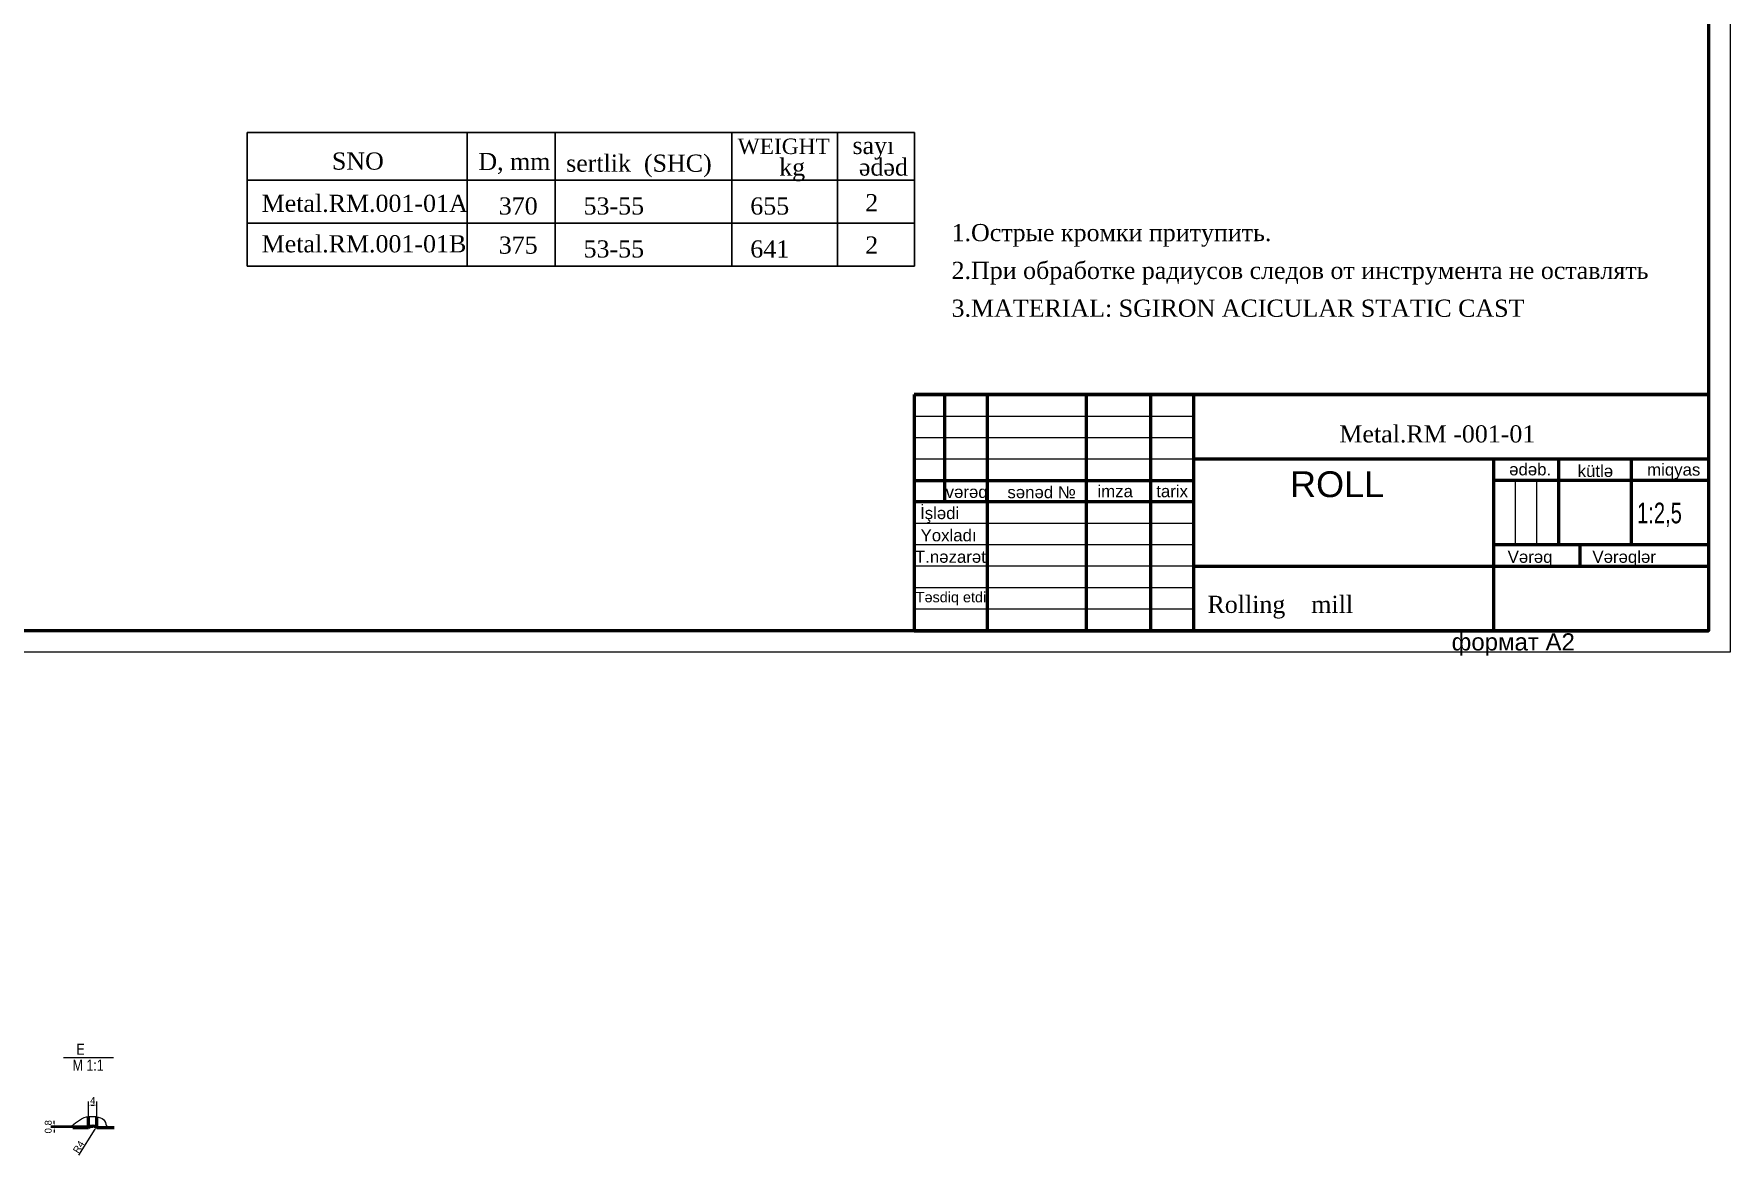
# Model space of a CAD drawing. Header units: millimetres. Extents: x -954 to 34898, y -2134 to 12006.
# Drawn here: x 21791 to 22779, y 4147 to 4800 of the extents above; entities that cross this region are included whole.
import ezdxf

# ---------------------------------------------------------------- set-up
doc = ezdxf.new("R2010")
doc.units = ezdxf.units.MM
doc.header["$LTSCALE"] = 3
for name, color, linetype, lineweight in [('AM_5', 3, 'Continuous', 25), ('контурная', 7, 'Continuous', 50), ('тонкая', 7, 'Continuous', 20)]:
    doc.layers.add(name, color=color, linetype=linetype, lineweight=lineweight)
doc.styles.add('s1v2.5', font='arial.ttf', dxfattribs={"width": 0.7, "height": 2.5})
doc.styles.add('s2.5v4', font='times.ttf', dxfattribs={"height": 10})
doc.styles.add('s25x4', font='times.ttf', dxfattribs={"height": 100})
doc.styles.add('s3v2.5', font='arial.ttf', dxfattribs={"width": 0.8, "height": 7.5})
doc.styles.add('s4v4', font='arial.ttf', dxfattribs={"height": 16})
doc.styles.get("Standard").update_dxf_attribs({"font": 'arial.ttf'})
doc.dimstyles.new('s1v4', dxfattribs={"dimtxt": 4, "dimasz": 1.5, "dimexe": 2, "dimexo": 0, "dimgap": 0.7, "dimtad": 1, "dimtxsty": 'Standard', "dimcen": 2.5, "dimadec": 0, "dimazin": 0, "dimtfac": 1, "dimtix": 1, "dimtmove": 0, "dimatfit": 3, "dimfxl": 1, "dimlwd": -1, "dimlwe": 20, "dimarcsym": 0})

# ---------------------------------------------------------------- blocks, each defined once
blk = doc.blocks.new('*D1944')
at = {"layer": 'Defpoints', "color": 0, "transparency": 16777216}
for p in [(21825.55, 4160.36), (21827.67, 4163.76)]:
    blk.add_point(p, dxfattribs=at)
at = {"layer": 'тонкая', "color": 0, "transparency": 16777216}
blk.add_line((21817.52, 4147.48), (21826.87, 4162.48), dxfattribs=at)
blk.add_solid([(21826.66, 4162.62), (21827.08, 4162.35), (21827.67, 4163.76)], dxfattribs=at)
at = {"layer": 'тонкая', "color": 0, "transparency": 16777216, "insert": (21817.3, 4152.23), "char_height": 4, "attachment_point": 5, "rotation": 58.05905}
blk.add_mtext('R4', dxfattribs=at)
blk = doc.blocks.new('*D1976')
at = {"layer": 'Defpoints', "color": 0, "transparency": 16777216}
for p in [(21823.15, 4168.26), (21827.95, 4176.58), (21827.95, 4168.26)]:
    blk.add_point(p, dxfattribs=at)
at = {"layer": 'тонкая', "color": 0, "lineweight": 20, "transparency": 16777216}
for p, q in [((21823.15, 4168.26), (21823.15, 4178.58)), ((21827.95, 4168.26), (21827.95, 4178.58))]:
    blk.add_line(p, q, dxfattribs=at)
at = {"layer": 'тонкая', "color": 0, "transparency": 16777216}
blk.add_line((21824.65, 4176.58), (21826.45, 4176.58), dxfattribs=at)
for points in [[(21824.65, 4176.83), (21824.65, 4176.33), (21823.15, 4176.58)], [(21826.45, 4176.83), (21826.45, 4176.33), (21827.95, 4176.58)]]:
    blk.add_solid(points, dxfattribs=at)
at = {"layer": 'тонкая', "color": 0, "transparency": 16777216, "insert": (21825.55, 4179.28), "char_height": 4, "attachment_point": 5}
blk.add_mtext('4', dxfattribs=at)
blk = doc.blocks.new('*D1977')
at = {"layer": 'Defpoints', "color": 0, "transparency": 16777216}
for p in [(21803.08, 4164.36), (21825.55, 4164.36), (21825.55, 4163.56)]:
    blk.add_point(p, dxfattribs=at)
at = {"layer": 'тонкая', "color": 0, "lineweight": 20, "transparency": 16777216}
for p, q in [((21825.55, 4164.36), (21801.08, 4164.36)), ((21825.55, 4163.56), (21801.08, 4163.56))]:
    blk.add_line(p, q, dxfattribs=at)
at = {"layer": 'тонкая', "color": 0, "transparency": 16777216}
for p, q in [((21803.08, 4165.86), (21803.08, 4167.36)), ((21803.08, 4163.56), (21803.08, 4164.36)), ((21803.08, 4162.06), (21803.08, 4160.56))]:
    blk.add_line(p, q, dxfattribs=at)
for points in [[(21802.83, 4165.86), (21803.33, 4165.86), (21803.08, 4164.36)], [(21802.83, 4162.06), (21803.33, 4162.06), (21803.08, 4163.56)]]:
    blk.add_solid(points, dxfattribs=at)
at = {"layer": 'тонкая', "color": 0, "transparency": 16777216, "insert": (21799.98, 4163.96), "char_height": 4, "attachment_point": 5, "rotation": 90}
blk.add_mtext('0,8', dxfattribs=at)

msp = doc.modelspace()

# ---------------------------------------------------------------- linework, layer by layer
at = {"layer": 'AM_5'}
for p, q in [((21915.39, 4742.92), (22304.049, 4742.92)), ((21915.39, 4742.92), (21915.39, 4665.043)), ((22043.504, 4742.92), (22043.504, 4665.043)), ((22094.781, 4742.92), (22094.781, 4665.043)), ((22197.65, 4742.92), (22197.65, 4665.043)), ((22259.271, 4742.92), (22259.271, 4665.043)), ((22304.049, 4742.92), (22304.049, 4665.043)), ((21915.39, 4715.043), (22304.049, 4715.043)), ((21915.39, 4690.043), (22304.049, 4690.043)), ((21915.39, 4665.043), (22304.049, 4665.043)), ((22304.049, 4590.268), (22304.049, 4590.043))]:
    msp.add_line(p, q, dxfattribs=at)
at = {"layer": 'контурная'}
for p, q in [((22303.898, 4590.268), (22303.898, 4452.768)), ((22303.898, 4590.268), (22766.398, 4590.268)), ((22303.898, 4590.268), (22466.398, 4590.268)), ((22766.398, 4590.268), (22303.898, 4590.268)), ((22303.898, 4590.268), (22466.398, 4590.268)), ((22766.398, 4590.268), (22303.898, 4590.268)), ((22321.398, 4590.268), (22321.398, 4527.768)), ((22346.398, 4590.268), (22346.398, 4452.768)), ((22403.898, 4590.268), (22346.398, 4590.268)), ((22403.898, 4590.268), (22346.398, 4590.268)), ((22403.898, 4590.268), (22403.898, 4452.768)), ((22766.398, 4590.268), (22766.398, 4452.768)), ((22466.398, 4552.768), (22766.398, 4552.768)), ((22303.898, 4540.268), (22466.398, 4540.268)), ((22466.398, 4540.268), (22466.398, 4527.768)), ((22466.398, 4527.768), (22303.898, 4527.768)), ((22691.398, 4502.768), (22691.398, 4496.518)), ((22691.398, 4496.518), (22691.398, 4490.268)), ((21823.15, 4163.562), (21823.15, 4169.759)), ((21827.95, 4163.562), (21827.95, 4169.677)), ((21813.94, 4163.562), (21823.15, 4163.562)), ((21823.15, 4163.562), (21813.94, 4163.562)), ((21825.55, 4164.362), (21825.55, 4163.562)), ((21827.95, 4163.562), (21838.088, 4163.562))]:
    msp.add_line(p, q, dxfattribs=at)
msp.add_lwpolyline([(21343.898, 5477.768), (22766.398, 5477.768), (22766.398, 4452.768), (21343.898, 4452.768), (21343.898, 5477.768)], close=True, dxfattribs=at)
for points in [[(22441.398, 4590.268), (22441.398, 4452.768)], [(22466.398, 4590.268), (22466.398, 4452.768)], [(22641.398, 4452.768), (22641.398, 4552.768)], [(22678.898, 4552.768), (22678.898, 4502.768)], [(22721.398, 4552.768), (22721.398, 4502.768)], [(22766.398, 4540.268), (22641.398, 4540.268)], [(22766.398, 4502.768), (22641.398, 4502.768)], [(22466.398, 4490.268), (22766.398, 4490.268)], [(22303.898, 4452.768), (22766.398, 4452.768)]]:
    msp.add_lwpolyline(points, dxfattribs=at)
msp.add_arc((21825.55, 4160.362), 4, 53.130102, 126.869898, dxfattribs=at)
at = {"layer": 'тонкая'}
for p, q in [((22303.898, 4590.268), (22766.398, 4590.268)), ((22303.898, 4577.768), (22466.398, 4577.768)), ((22303.898, 4565.268), (22466.398, 4565.268)), ((22303.898, 4565.268), (22466.398, 4565.268)), ((22303.898, 4552.768), (22466.398, 4552.768)), ((22653.898, 4502.768), (22653.898, 4540.268)), ((22666.398, 4502.768), (22666.398, 4540.268)), ((22466.398, 4515.268), (22303.898, 4515.268)), ((22466.398, 4502.768), (22303.898, 4502.768)), ((22466.398, 4502.768), (22303.898, 4502.768)), ((22466.398, 4502.768), (22303.898, 4502.768)), ((22466.398, 4490.268), (22303.898, 4490.268)), ((22466.398, 4490.268), (22303.898, 4490.268)), ((22466.398, 4477.768), (22303.898, 4477.768)), ((22466.398, 4465.268), (22303.898, 4465.268)), ((21808.524, 4204.386), (21837.693, 4204.386))]:
    msp.add_line(p, q, dxfattribs=at)
msp.add_lwpolyline([(21293.898, 5490.268), (22778.898, 5490.268), (22778.898, 4440.268), (21293.898, 4440.268), (21293.898, 5490.268)], dxfattribs=at)
at = {"layer": 'тонкая', "start_tangent": (-1, 0), "end_tangent": (1, 0)}
msp.add_spline([(21813.94, 4163.562), (21818.9, 4168.522), (21824.515, 4170.027), (21830.068, 4169.181), (21832.878, 4166.371), (21834.535, 4163.562)], degree=3, dxfattribs=at)

# ---------------------------------------------------------------- texts
at = {"layer": 'AM_5', "style": 's25x4'}
for s, height, p in [('SNO', 10, (21964.794, 4721.229)), ('D, mm', 10, (22050.062, 4720.972)), ('WEIGHT', 9, (22201.069, 4730.338)), ('sayı', 10, (22267.889, 4730.338)), ('sertlik  (SHC)', 10, (22101.175, 4719.998)), ('kg', 10, (22225.247, 4717.734)), ('ədəd', 10, (22271.659, 4717.734)), ('Metal.RM.001-01A', 10, (21923.902, 4696.629)), ('370', 10, (22061.958, 4695.085)), ('53-55', 10, (22111.339, 4695.085)), ('655', 10, (22208.409, 4695.07)), ('2', 10, (22275.349, 4697.006)), ('Metal.RM.001-01B', 10, (21923.902, 4673.067)), ('375', 10, (22061.958, 4672.295)), ('2', 10, (22275.349, 4672.329)), ('53-55', 10, (22111.339, 4670.085)), ('641', 10, (22208.409, 4670.07))]:
    msp.add_text(s, height=height, dxfattribs=at).set_placement(p)
at = {"layer": 'контурная', "style": 's3v2.5', "width": 0.8}
for s, p in [('E', (21816.003, 4205.879)), ('M 1:1', (21813.759, 4196.546))]:
    msp.add_text(s, height=6.5, dxfattribs=at).set_placement(p)
at = {"layer": 'тонкая'}
for s, height, style, p in [('1.Острые кромки притупить.                                                                                            ', 10, 's2.5v4', (22325.598, 4679.592)), ('2.При обработке радиусов следов от инструмента не оставлять', 10, 's2.5v4', (22325.598, 4657.575)), ('3.MATERIAL: SGIRON ACICULAR STATIC CAST', 10, 's2.5v4', (22325.598, 4635.576)), ('    Metal.RM -001-01', 10, 's2.5v4', (22536.3, 4562.374)), ('ROLL', 15, 's4v4', (22522.72, 4530.585)), ('ədəb.', 7, 's4v4', (22650.263, 4543.227)), ('kütlə', 7, 's4v4', (22690.152, 4542.303)), ('miqyas', 7, 's4v4', (22730.601, 4543.072)), ('vərəq', 7, 's4v4', (22322.138, 4530.101)), ('sənəd №', 7, 's4v4', (22358.108, 4529.936)), ('imza     tarix', 7, 's4v4', (22410.55, 4530.521)), ('İşlədi', 7, 's4v4', (22307.259, 4517.758)), ('Yoxladı', 7, 's4v4', (22307.558, 4504.834)), ('T.nəzarət', 7, 's4v4', (22304.273, 4492.327)), ('Vərəq', 7, 's4v4', (22649.398, 4492.294)), ('Vərəqlər', 7, 's4v4', (22698.748, 4492.294)), ('Təsdiq etdi', 6, 's4v4', (22304.746, 4469.321)), ('Rolling    mill  ', 10, 's2.5v4', (22474.617, 4463.139)), ('формат А2', 10, 's4v4', (22616.757, 4441.274))]:
    msp.add_text(s, height=height, dxfattribs=dict(at, style=style)).set_placement(p)
at = {"layer": 'тонкая', "style": 's1v2.5', "width": 0.7}
msp.add_text('1:2,5', height=12, dxfattribs=at).set_placement((22724.728, 4515.33))

# ---------------------------------------------------------------- dimensions: what is measured, and where the dimension line sits
at = {"layer": 'тонкая'}
dim = msp.add_linear_dim(base=(21827.95, 4176.578), p1=(21823.15, 4168.264), p2=(21827.95, 4168.264), text='4', dimstyle='s1v4', dxfattribs=at)
dim.commit()
dim.dimension.update_dxf_attribs({"geometry": '*D1976', "text_midpoint": (21825.55, 4179.278)})
dim = msp.add_linear_dim(base=(21803.08, 4164.362), p1=(21825.55, 4163.562), p2=(21825.55, 4164.362), angle=90, dimstyle='s1v4', dxfattribs=at)
dim.commit()
dim.dimension.update_dxf_attribs({"geometry": '*D1977', "text_midpoint": (21799.976, 4163.962)})
dim = msp.add_radius_dim(center=(21825.55, 4160.362), mpoint=(21827.666, 4163.757), dimstyle='s1v4', dxfattribs=at)
dim.commit()
dim.dimension.update_dxf_attribs({"geometry": '*D1944', "text_midpoint": (21819.59, 4150.803), "dimtype": 164})

doc.saveas('drawing.dxf')
